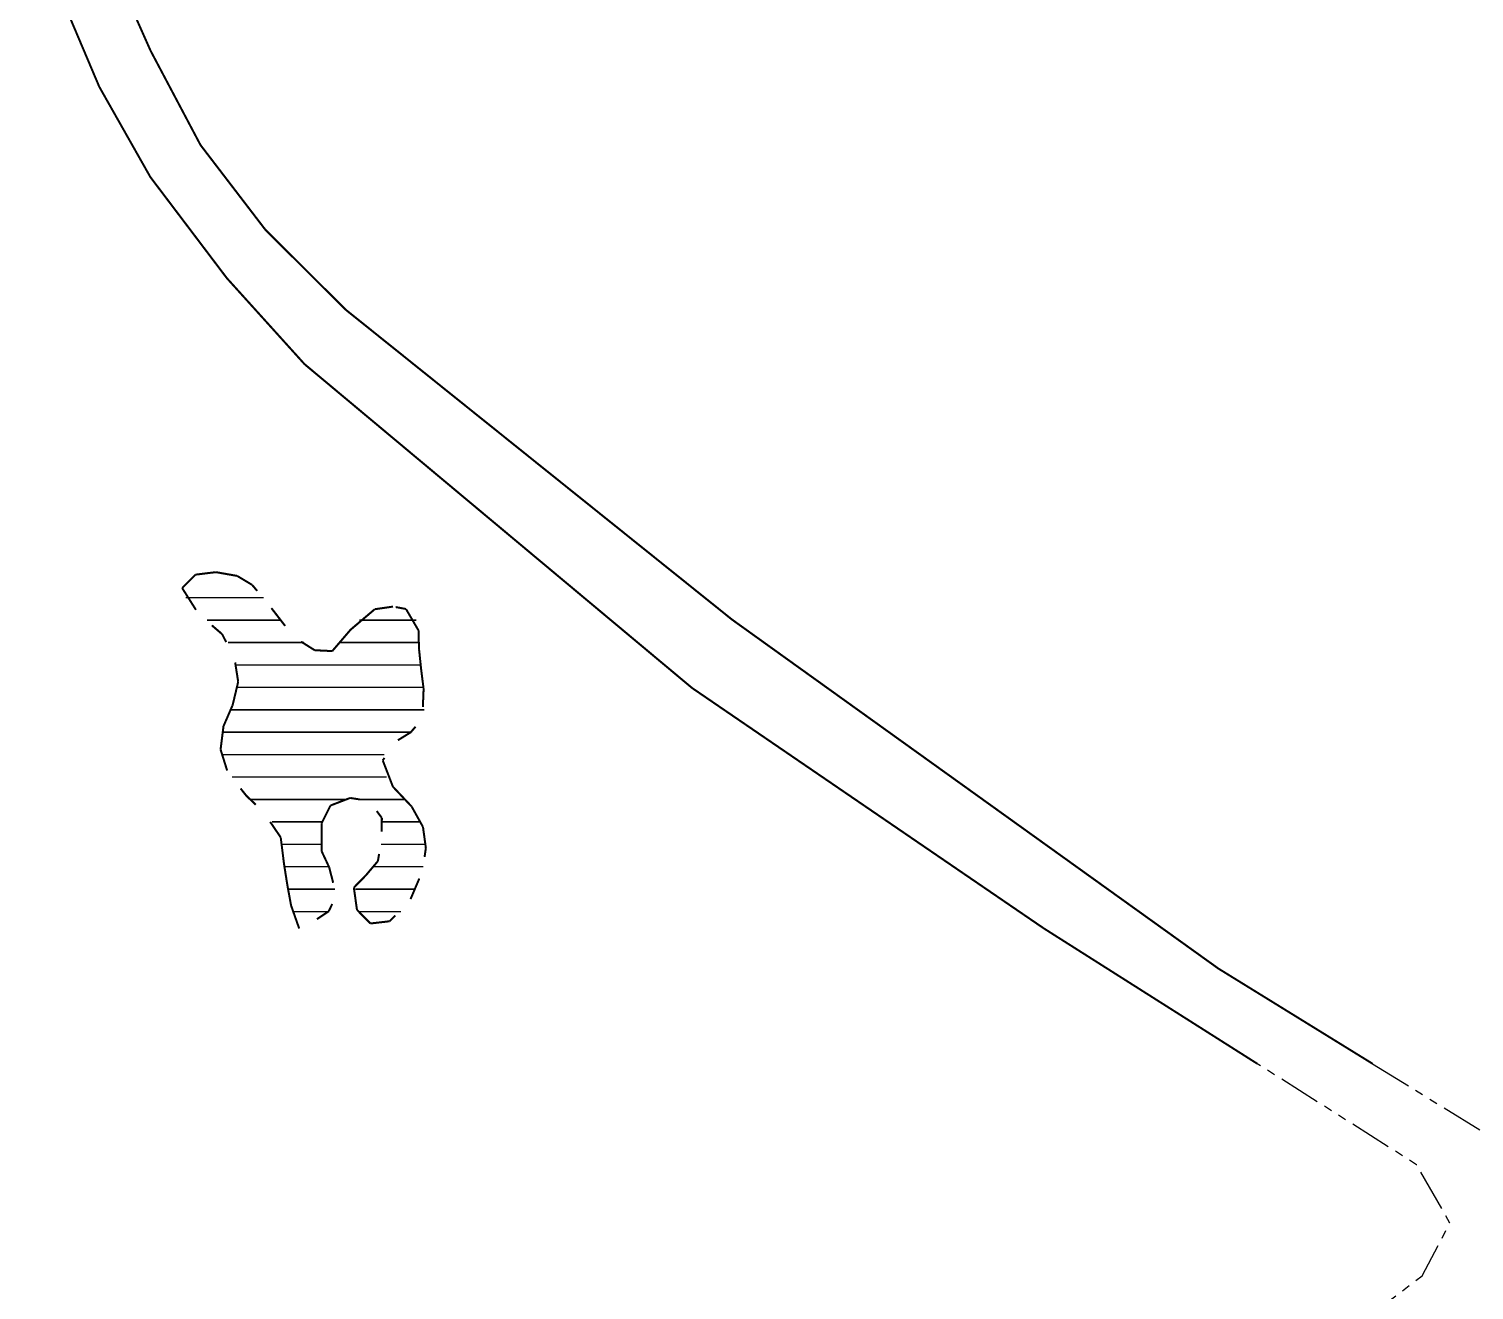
# Model space of a CAD drawing. Extents: x 203591 to 208218, y 4854879 to 4857795.
# Drawn here: x 206802.6 to 206931.5, y 4856002.8 to 4856115.3 of the extents above; entities that cross this region are included whole.
import ezdxf

# ---------------------------------------------------------------- set-up
doc = ezdxf.new("R2010")
doc.units = 0
doc.header["$LTSCALE"] = 1.5
doc.header["$MEASUREMENT"] = 0
doc.linetypes.add('PHANTOMX2', pattern=[5, 2.5, -0.5, 0.5, -0.5, 0.5, -0.5])
for name, color, linetype in [('HD-HACH-HIDROG', 160, 'CONTINUOUS'), ('HD-LAGOS-INTER', 170, 'CONTINUOUS'), ('SV-EST-M-N-PAV', 1, 'PHANTOMX2')]:
    doc.layers.add(name, color=color, linetype=linetype)

# ---------------------------------------------------------------- blocks, each defined once
blk = doc.blocks.new('*X4')
at = {"layer": 'HD-HACH-HIDROG', "const_width": 0.13}
for points in [[(206816.5565, 4856064.545047), (206823.50908, 4856064.545117)], [(206818.476754, 4856062.545033), (206825.021144, 4856062.545099)], [(206832.047236, 4856062.545169), (206837.151354, 4856062.54522)], [(206820.345983, 4856060.545019), (206827.1296, 4856060.545087)], [(206830.333517, 4856060.545119), (206837.332855, 4856060.545189)], [(206821.056543, 4856058.544993), (206837.521534, 4856058.545158)], [(206821.193213, 4856056.544961), (206837.76736, 4856056.545127)], [(206820.554834, 4856054.544922), (206837.844531, 4856054.545095)], [(206819.788156, 4856052.544881), (206836.655115, 4856052.54505)], [(206819.771857, 4856050.544848), (206834.294346, 4856050.544993)], [(206820.687595, 4856048.544824), (206834.501246, 4856048.544962)], [(206822.333601, 4856046.544808), (206830.845887, 4856046.544893)], [(206831.944994, 4856046.544904), (206836.139553, 4856046.544946)], [(206824.255781, 4856044.544794), (206828.745776, 4856044.544839)], [(206834.126561, 4856044.544893), (206837.550605, 4856044.544927)], [(206825.149758, 4856042.54477), (206828.606829, 4856042.544805)], [(206833.978411, 4856042.544858), (206837.977164, 4856042.544898)], [(206825.357828, 4856040.544739), (206829.347156, 4856040.544779)], [(206833.329451, 4856040.544819), (206837.772708, 4856040.544863)], [(206825.711528, 4856038.54471), (206829.871528, 4856038.544751)], [(206831.712994, 4856038.54477), (206837.033026, 4856038.544823)], [(206826.092885, 4856036.54468), (206829.271312, 4856036.544712)], [(206831.954203, 4856036.544739), (206835.773186, 4856036.544777)]]:
    blk.add_lwpolyline(points, dxfattribs=at)

msp = doc.modelspace()

# ---------------------------------------------------------------- linework, layer by layer
at = {"layer": 'HD-LAGOS-INTER', "const_width": 0.18, "flags": 128}
for points in [[(206817.436632, 4856066.601901), (206816.74308, 4856065.903069)], [(206817.451947, 4856066.60377), (206817.436632, 4856066.601901)], [(206819.257895, 4856066.824188), (206817.451947, 4856066.60377)], [(206819.435796, 4856066.79279), (206819.257895, 4856066.824188)], [(206821.155134, 4856066.48934), (206819.435796, 4856066.79279)], [(206821.373079, 4856066.358721), (206821.155134, 4856066.48934)], [(206822.490254, 4856065.689175), (206821.373079, 4856066.358721)], [(206816.74308, 4856065.903069), (206816.250596, 4856065.406834)], [(206816.250596, 4856065.406834), (206817.478978, 4856063.461312)], [(206822.939013, 4856065.15514), (206822.490254, 4856065.689175)], [(206825.434911, 4856062.030432), (206824.213177, 4856063.613898)], [(206834.075865, 4856063.609578), (206833.430159, 4856063.515945)], [(206835.065514, 4856063.753088), (206834.075865, 4856063.609578)], [(206836.218804, 4856063.537213), (206835.29554, 4856063.710031)], [(206833.430159, 4856063.515945), (206831.638745, 4856061.998783)], [(206836.249391, 4856063.484781), (206836.218804, 4856063.537213)], [(206837.333892, 4856061.625795), (206836.249391, 4856063.484781)], [(206818.902163, 4856062.076925), (206819.660534, 4856061.425102)], [(206819.660534, 4856061.425102), (206819.819301, 4856061.288642)], [(206819.819301, 4856061.288642), (206820.17746, 4856060.583768)], [(206831.270576, 4856061.686978), (206830.283718, 4856060.534142)], [(206831.638745, 4856061.998783), (206831.270576, 4856061.686978)], [(206837.357579, 4856060.778327), (206837.333892, 4856061.625795)], [(206828.071514, 4856059.859442), (206826.85356, 4856060.62855)], [(206828.630397, 4856059.832436), (206828.071514, 4856059.859442)], [(206829.641226, 4856059.783589), (206828.630397, 4856059.832436)], [(206830.283718, 4856060.534142), (206829.641226, 4856059.783589)], [(206837.380397, 4856059.961934), (206837.357579, 4856060.778327)], [(206837.399426, 4856059.779637), (206837.380397, 4856059.961934)], [(206837.561959, 4856058.222595), (206837.399426, 4856059.779637)], [(206820.976797, 4856058.766222), (206821.132105, 4856057.778356)], [(206821.132105, 4856057.778356), (206821.247589, 4856057.043799)], [(206837.616081, 4856057.791481), (206837.561959, 4856058.222595)], [(206837.789726, 4856056.408298), (206837.616081, 4856057.791481)], [(206821.247589, 4856057.043799), (206820.95682, 4856055.821487)], [(206837.76501, 4856055.802842), (206837.789726, 4856056.408298)], [(206820.753138, 4856054.965267), (206820.308079, 4856053.937615)], [(206820.95682, 4856055.821487), (206820.753138, 4856054.965267)], [(206837.724221, 4856054.803674), (206837.76501, 4856055.802842)], [(206820.308079, 4856053.937615), (206819.937139, 4856053.081105)], [(206819.937139, 4856053.081105), (206819.680342, 4856051.030506)], [(206835.494212, 4856051.829246), (206836.34562, 4856052.353749)], [(206836.34562, 4856052.353749), (206836.63851, 4856052.534181)], [(206836.63851, 4856052.534181), (206837.065331, 4856053.03233)], [(206819.680342, 4856051.030506), (206819.676637, 4856051.000919)], [(206819.676637, 4856051.000919), (206820.264407, 4856049.120455)], [(206834.145259, 4856050.029454), (206834.29654, 4856050.253065)], [(206834.408072, 4856049.34838), (206834.145259, 4856050.029454)], [(206835.04988, 4856047.685146), (206834.408072, 4856049.34838)], [(206821.45994, 4856047.528591), (206821.980492, 4856046.872732)], [(206821.980492, 4856046.872732), (206822.822521, 4856046.070994)], [(206835.198967, 4856047.527151), (206835.04988, 4856047.685146)], [(206836.725288, 4856045.909625), (206835.198967, 4856047.527151)], [(206828.687969, 4856044.416453), (206829.358552, 4856045.76018)], [(206829.358552, 4856045.76018), (206829.480553, 4856046.004648)], [(206829.480553, 4856046.004648), (206831.091952, 4856046.625265)], [(206831.091952, 4856046.625265), (206831.232658, 4856046.679456)], [(206831.232658, 4856046.679456), (206832.072263, 4856046.552033)], [(206837.101897, 4856045.231107), (206836.725288, 4856045.909625)], [(206824.099924, 4856044.546659), (206824.662781, 4856043.720104)], [(206828.691947, 4856043.918229), (206828.687969, 4856044.416453)], [(206833.606836, 4856045.510715), (206834.063001, 4856044.903689)], [(206834.063001, 4856044.903689), (206834.055652, 4856043.663032)], [(206837.734033, 4856044.092217), (206837.101897, 4856045.231107)], [(206824.662781, 4856043.720104), (206825.041029, 4856043.164647)], [(206825.041029, 4856043.164647), (206825.329671, 4856040.854626)], [(206828.708099, 4856041.89538), (206828.691947, 4856043.918229)], [(206837.828393, 4856043.401191), (206837.734033, 4856044.092217)], [(206837.991563, 4856042.206244), (206837.828393, 4856043.401191)], [(206829.123017, 4856041.010766), (206828.708099, 4856041.89538)], [(206833.819496, 4856041.682341), (206833.713722, 4856041.049102)], [(206837.873883, 4856041.421049), (206837.991563, 4856042.206244)], [(206825.329671, 4856040.854626), (206825.345358, 4856040.729083)], [(206825.345358, 4856040.729083), (206825.481542, 4856039.866284)], [(206829.368021, 4856040.48841), (206829.123017, 4856041.010766)], [(206829.472635, 4856040.078509), (206829.368021, 4856040.48841)], [(206833.713722, 4856041.049102), (206832.837827, 4856040.011346)], [(206825.481542, 4856039.866284), (206825.629635, 4856038.92804)], [(206829.719927, 4856039.109568), (206829.472635, 4856040.078509)], [(206832.153974, 4856039.282501), (206831.56653, 4856038.682809)], [(206832.650354, 4856039.789229), (206832.153974, 4856039.282501)], [(206832.837827, 4856040.011346), (206832.650354, 4856039.789229)], [(206836.623138, 4856037.650822), (206837.404108, 4856039.49204)], [(206825.629635, 4856038.92804), (206825.818518, 4856037.895026)], [(206825.818518, 4856037.895026), (206825.966841, 4856037.083842)], [(206831.56653, 4856038.682809), (206831.727621, 4856037.53352)], [(206825.966841, 4856037.083842), (206826.690744, 4856035.032455)], [(206829.100075, 4856036.419406), (206829.326284, 4856036.569437)], [(206829.326284, 4856036.569437), (206829.638826, 4856037.227554)], [(206831.727621, 4856037.53352), (206831.844618, 4856036.698811)], [(206831.844618, 4856036.698811), (206832.656474, 4856035.874285)], [(206828.266709, 4856035.866686), (206829.100075, 4856036.419406)], [(206832.656474, 4856035.874285), (206833.044257, 4856035.48045)], [(206833.044257, 4856035.48045), (206834.481844, 4856035.647809)], [(206834.481844, 4856035.647809), (206834.760194, 4856035.680213)], [(206834.760194, 4856035.680213), (206835.263122, 4856036.195123)]]:
    msp.add_lwpolyline(points, dxfattribs=at)
at = {"layer": 'SV-EST-M-N-PAV', "const_width": 0.18, "flags": 128}
for points in [[(206811.391753, 4856227.71134), (206808.748341, 4856208.580692), (206805.766436, 4856172.086862), (206802.667736, 4856131.435097), (206804.357248, 4856120.734855), (206808.85567, 4856110.123711), (206813.417746, 4856102.062298), (206820.237113, 4856093.051546), (206827.164948, 4856085.381443), (206861.734976, 4856056.494052), (206893.117704, 4856035.044853), (206899.734917, 4856030.850161), (206912.162326, 4856022.97)], [(206922.446737, 4856022.97), (206909.481605, 4856030.972801), (206908.690368, 4856031.460994), (206865.30894, 4856062.589493), (206830.839938, 4856090.23763), (206823.669728, 4856097.374941), (206817.886598, 4856104.927835), (206813.43299, 4856113.340206), (206809.474227, 4856122.247423), (206807.989691, 4856131.649485), (206811.040304, 4856171.6704), (206814.008185, 4856207.992595), (206816.552216, 4856227.628662), (206811.391753, 4856227.71134)]]:
    msp.add_lwpolyline(points, dxfattribs=at)
at = {"layer": 'SV-EST-M-N-PAV', "flags": 128}
for points in [[(206906.23, 4855994.04), (206920.44, 4855999.13), (206926.88, 4856004.06), (206929.35, 4856008.76), (206926.38, 4856013.96), (206912.162326, 4856022.97)], [(206922.446737, 4856022.97), (206951.09, 4856005.3), (206955.68, 4856002.97139)]]:
    msp.add_lwpolyline(points, dxfattribs=at)

# ---------------------------------------------------------------- block references
at = {"layer": 'HD-LAGOS-INTER'}
msp.add_blockref('*X4', (0, 0), dxfattribs=at)

doc.saveas('drawing.dxf')
